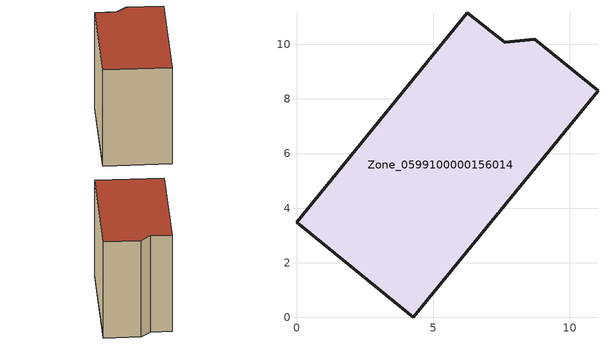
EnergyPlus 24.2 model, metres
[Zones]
Zone_0599100000156014
 floor ground (C_G): 4.27,0 0,3.48 6.26,11.16 7.63,10.08 8.72,10.18 11.04,8.3 z0
 wall outside (C_F): 8.72,10.18 7.63,10.08 6.26,11.16 0,3.48 4.27,0 11.04,8.3 8.72,10.18 z0:8.5
 roof outside (C_R): 4.27,0 11.04,8.3 8.72,10.18 7.63,10.08 6.26,11.16 0,3.48 z8.5
[BUILDING]
Pand.0599100000156014: North Axis=0; Terrain=City; Loads Convergence Tolerance Value=0.04; Temperature Convergence Tolerance Value=0.4; Solar Distribution=FullExterior; Maximum Number of Warmup Days=25; Minimum Number of Warmup Days=1
[Site:Location]
Rotterdam.The.Hague.AP_ZH_NLD Design_Conditions: Latitude=51.96; Longitude=4.45; Time Zone=1; Elevation=-4.5
[SITE:GROUNDTEMPERATURE:BUILDINGSURFACE]
18, 18, 18, 18, 18, 18, 18, 18, 18, 18, 18, 18
[MATERIAL] Thermal Absorptance=0.9; Solar Absorptance=0.7; Visible Absorptance=0.7
Name | Roughness | Thickness | Conductivity | Density | Specific Heat
G.TI.1946 | MediumSmooth | 0.15 | 1 | 540 | 1210
F.TI.1946 | Rough | 0.3 | 0.857143 | 1920 | 840
R.TI.1946 | MediumRough | 0.2 | 0.1 | 1500 | 1000
[CONSTRUCTION]
C_G: G.TI.1946
C_F: F.TI.1946
C_R: R.TI.1946
[ZONE]
Zone_0599100000156014: Type=1; Multiplier=1; Ceiling Height=Autocalculate; Volume=Autocalculate; Floor Area=autocalculate; Part of Total Floor Area=Yes
[ZONEINFILTRATION:DESIGNFLOWRATE]
Infil_Zone_0599100000156014: Zone or ZoneList or Space or SpaceList=Zone_0599100000156014; Schedule=AlwaysOn; Design Flow Rate Calculation Method=Flow/Area; Flow Rate per Floor Area=0.003; Constant Term Coefficient=1; Temperature Term Coefficient=0; Velocity Term Coefficient=0; Velocity Squared Term Coefficient=0
[HVACTEMPLATE:ZONE:IDEALLOADSAIRSYSTEM]
Zone_0599100000156014: Maximum Heating Supply Air Temperature=50; Minimum Cooling Supply Air Temperature=13; Maximum Heating Supply Air Humidity Ratio=0.0156; Minimum Cooling Supply Air Humidity Ratio=0.0077; Heating Limit=NoLimit; Cooling Limit=NoLimit; Dehumidification Control Type=ConstantSensibleHeatRatio; Cooling Sensible Heat Ratio=0.7; Dehumidification Setpoint=60; Humidification Control Type=None; Humidification Setpoint=30; Outdoor Air Method=None; Outdoor Air Flow Rate per Person=0.00944; Outdoor Air Flow Rate per Zone Floor Area=0; Outdoor Air Flow Rate per Zone=0; Demand Controlled Ventilation Type=None; Outdoor Air Economizer Type=NoEconomizer; Heat Recovery Type=None; Sensible Heat Recovery Effectiveness=0.7; Latent Heat Recovery Effectiveness=0.65
[ZONECONTROL:THERMOSTAT]
ThermostatControl_Zone_0599100000156014: Zone or ZoneList=Zone_0599100000156014; Control Type Schedule=DualSetpointControlType; Control 1=Thermostat_Zone_0599100000156014; Temperature Difference Between Cutout And Setpoint=0
[THERMOSTATSETPOINT:DUALSETPOINT]
Thermostat_Zone_0599100000156014: Heating Setpoint Temperature Schedule=HeatingSetpoint_Zone_0599100000156014; Cooling Setpoint Temperature Schedule=CoolingSetpoint_Zone_0599100000156014
[SCHEDULE:COMPACT]
HeatingSetpoint_Zone_0599100000156014: Through: 12/31, For: AllDays, Until: 24:00, 21
CoolingSetpoint_Zone_0599100000156014: Through: 12/31, For: AllDays, Until: 24:00, 24
DualSetpointControlType: Through: 12/31, For: AllDays, Until: 24:00, 4
AlwaysOn: Through: 12/31, For: AllDays, Until: 24:00, 1
